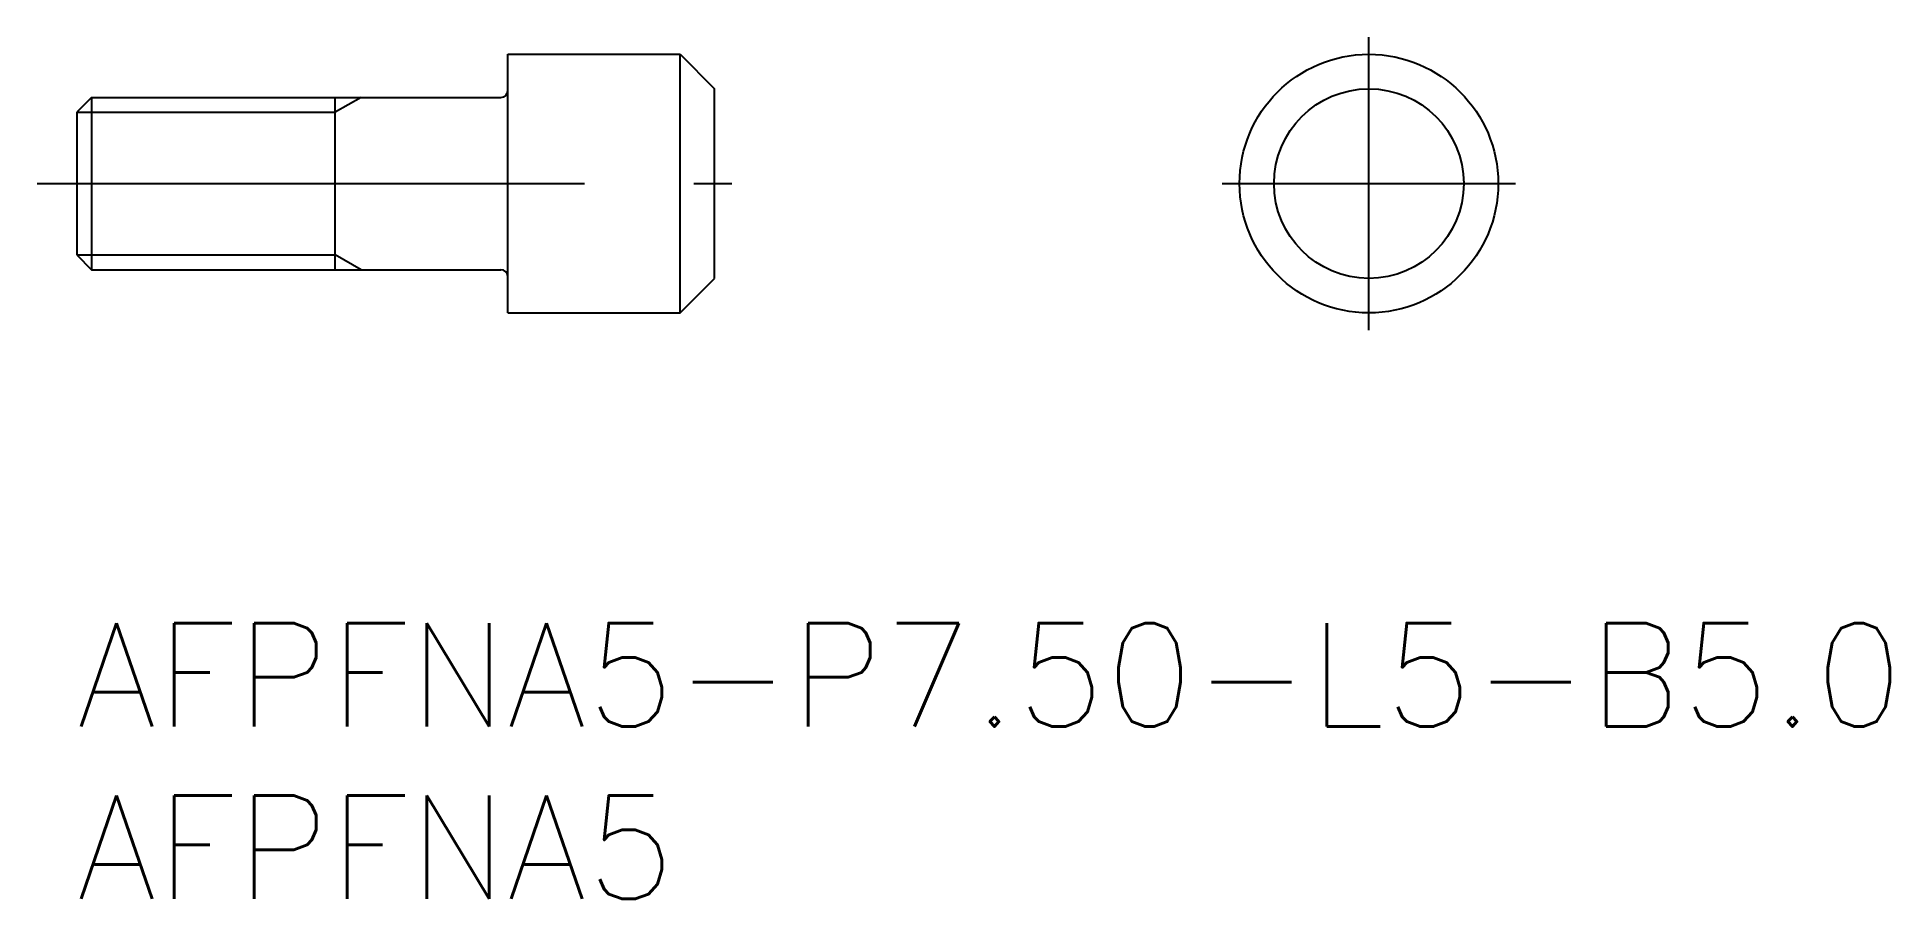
# Model space of a CAD drawing. Extents: x -1.1 to 52.6, y -8 to 17.
import ezdxf

# ---------------------------------------------------------------- set-up
doc = ezdxf.new("R2010")
doc.units = 0
doc.header["$LTSCALE"] = 0.5
doc.linetypes.add('CENTER', pattern=[50.8, 31.75, -6.35, 6.35, -6.35])
for name, color, linetype in [('MSM_CENTER', 1, 'CENTER'), ('MSM_CONTINUOUS', 7, 'CONTINUOUS'), ('MSM_NARROW', 5, 'CONTINUOUS'), ('MSM_PART_NUMBER', 7, 'CONTINUOUS')]:
    doc.layers.add(name, color=color, linetype=linetype)
doc.styles.get("Standard").update_dxf_attribs({"font": 'txt.shx', "height": 1, "bigfont": 'bigfont.shx'})

# ---------------------------------------------------------------- blocks, each defined once
blk = doc.blocks.new('*U13')
at = {"layer": 'MSM_PART_NUMBER'}
blk.add_text('AFPFNA5-P7.50-L5-B5.0', height=3, dxfattribs=at).set_placement((0, -3))
blk = doc.blocks.new('*U14')
at = {"layer": 'MSM_PART_NUMBER'}
blk.add_text('AFPFNA5', height=3, dxfattribs=at).set_placement((0, -8))

msp = doc.modelspace()

# ---------------------------------------------------------------- linework, layer by layer
at = {"layer": 'MSM_CENTER'}
for p, q in [((37.474, 8.5), (37.474, 17)), ((-1.15, 12.75), (19, 12.75)), ((33.224, 12.75), (41.724, 12.75))]:
    msp.add_line(p, q, dxfattribs=at)
at = {"layer": 'MSM_CONTINUOUS'}
for p, q in [((12.5, 9), (12.5, 16.5)), ((12.5, 16.5), (17.5, 16.5)), ((17.5, 9), (17.5, 16.5)), ((17.5, 16.5), (18.5, 15.5)), ((0.433, 15.25), (0, 14.817)), ((0.433, 15.25), (0.433, 10.25)), ((0.433, 15.25), (12.3, 15.25)), ((7.5, 10.25), (7.5, 15.25)), ((18.5, 10), (18.5, 15.5)), ((0, 14.817), (0, 10.683)), ((0, 10.683), (0.433, 10.25)), ((0.433, 10.25), (12.3, 10.25)), ((17.5, 9), (18.5, 10)), ((12.5, 9), (17.5, 9))]:
    msp.add_line(p, q, dxfattribs=at)
for radius in [3.75, 2.75]:
    msp.add_circle((37.474, 12.75), radius, dxfattribs=at)
for centre, start, end in [((12.3, 15.45), 270, 0), ((12.3, 10.05), 0, 90)]:
    msp.add_arc(centre, 0.2, start, end, dxfattribs=at)
at = {"layer": 'MSM_NARROW'}
for p, q in [((8.25, 15.25), (7.5, 14.817)), ((0, 14.817), (7.5, 14.817)), ((0, 10.683), (7.5, 10.683)), ((8.25, 10.25), (7.5, 10.683))]:
    msp.add_line(p, q, dxfattribs=at)

# ---------------------------------------------------------------- block references
at = {"layer": 'MSM_CONTINUOUS'}
for name in ['*U13', '*U14']:
    msp.add_blockref(name, (0, 0), dxfattribs=at)

doc.saveas('drawing.dxf')
